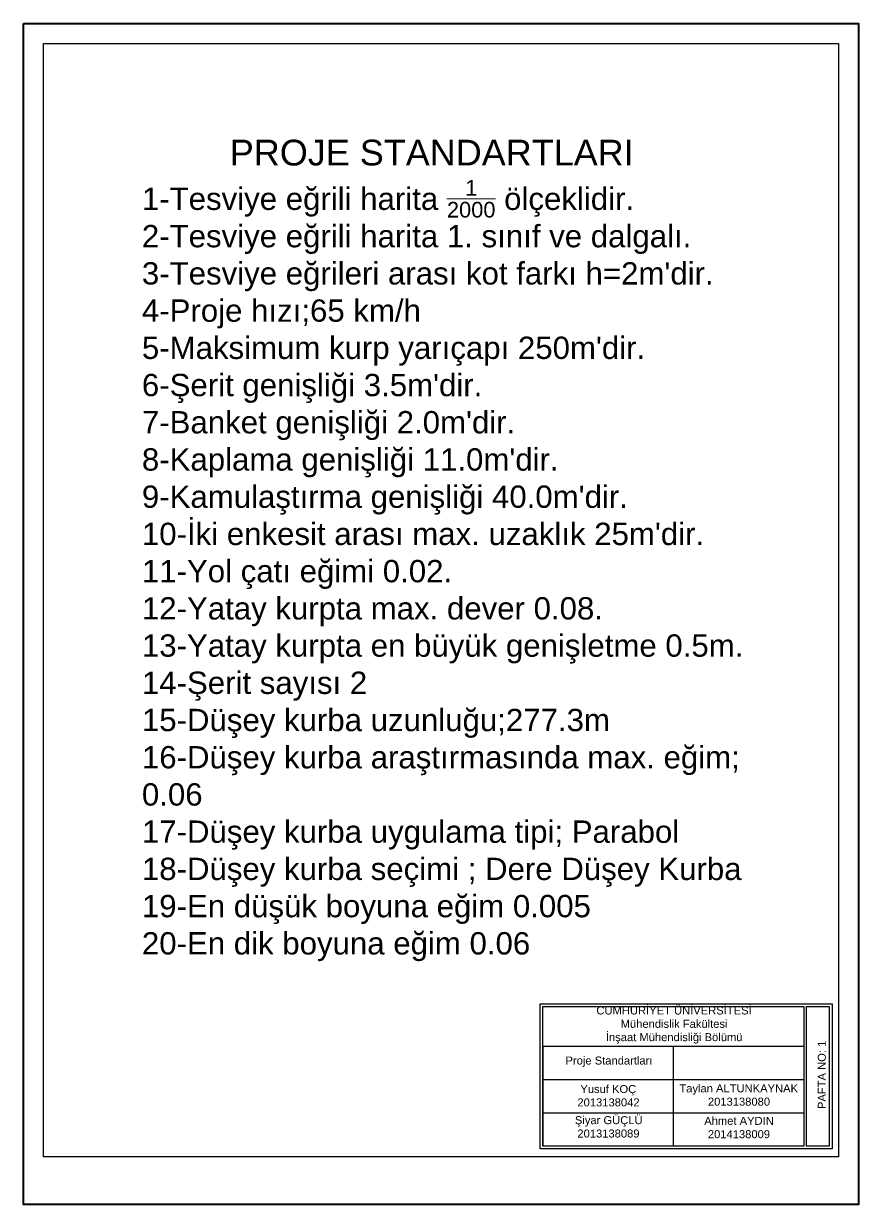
# Model space of a CAD drawing. Header units: millimetres. Extents: x 19067981 to 38137102, y 2652003 to 2652615.
# Drawn here: x 19068138.61 to 19068159.61, y 2652464.04 to 2652493.74 of the extents above; entities that cross this region are included whole.
import ezdxf

# ---------------------------------------------------------------- set-up
doc = ezdxf.new("R2010")
doc.units = ezdxf.units.MM
doc.layers.add('ANTET', color=7, linetype='Continuous')
doc.layers.add('dever', color=130, linetype='Continuous')
doc.styles.get("Standard").update_dxf_attribs({"font": 'arial.ttf'})

msp = doc.modelspace()

# ---------------------------------------------------------------- linework, layer by layer
at = {"color": 0, "lineweight": 25, "ltscale": 0.2}
for p, q in [((19068151.675, 2652468.017), (19068158.241, 2652468.017)), ((19068151.675, 2652468.017), (19068151.675, 2652467.617)), ((19068151.675, 2652468.017), (19068151.675, 2652465.503)), ((19068154.958, 2652468.017), (19068154.958, 2652465.503)), ((19068151.675, 2652467.179), (19068158.241, 2652467.179)), ((19068151.675, 2652466.341), (19068158.241, 2652466.341))]:
    msp.add_line(p, q, dxfattribs=at)
at = {"color": 0, "lineweight": 40, "ltscale": 0.2}
msp.add_lwpolyline([(19068138.614, 2652493.739), (19068159.614, 2652493.739), (19068159.614, 2652464.039), (19068138.614, 2652464.039), (19068138.614, 2652493.739)], dxfattribs=at)
at = {"color": 0, "lineweight": 25, "ltscale": 0.2}
msp.add_lwpolyline([(19068139.114, 2652493.239), (19068159.114, 2652493.239), (19068159.114, 2652465.239), (19068139.114, 2652465.239)], close=True, dxfattribs=at)
for points in [[(19068151.663, 2652469.084), (19068158.951, 2652469.084), (19068158.951, 2652465.435), (19068151.607, 2652465.435), (19068151.607, 2652469.084), (19068151.663, 2652469.084)], [(19068158.241, 2652465.503), (19068151.675, 2652465.503), (19068151.675, 2652469.017), (19068158.241, 2652469.017)], [(19068158.241, 2652469.017), (19068158.241, 2652465.503)], [(19068158.303, 2652469.017), (19068158.883, 2652469.017), (19068158.883, 2652465.503), (19068158.303, 2652465.503)], [(19068158.303, 2652469.017), (19068158.303, 2652465.503)]]:
    msp.add_lwpolyline(points)
at = {"color": 0, "lineweight": 25}
for p in [(19068151.675, 2652467.179), (19068151.675, 2652466.341)]:
    msp.add_point(p, dxfattribs=at)

# ---------------------------------------------------------------- texts
at = {"color": 0, "lineweight": 25, "ltscale": 0.2, "char_height": 0.20127, "attachment_point": 1}
for s, width, insert in [('\\pi1.3491;CUMHURİYET ÜNİVERSİTESİ\\P\\pi1.9593;Mühendislik Fakültesi\\P\\pi1.5862;İnşaat Mühendisliği Bölümü', 6.56651, (19068151.675, 2652469.017)), ('\\pi0.57156;Proje Standartları', 3.28325, (19068151.675, 2652467.758)), ('\\pi0.94438;Yusuf KOÇ\\P\\pi0.87127;2013138042', 3.28325, (19068151.675, 2652467.041)), ('\\pi0.15289;Taylan ALTUNKAYNAK\\P\\pi0.87059;2013138080', 3.28325, (19068154.958, 2652467.059)), ('\\pi0.80778;Şiyar GÜÇLÜ\\P\\pi0.87004;2013138089', 3.28325, (19068151.675, 2652466.258)), ('\\pi0.77812;Ahmet AYDIN\\P\\pi0.87004;2014138009', 3.28325, (19068154.958, 2652466.241))]:
    msp.add_mtext_dynamic_manual_height_columns(s, width=width, gutter_width=1.006, heights=[0], dxfattribs=dict(at, insert=insert))
at = {"color": 0, "lineweight": 25, "ltscale": 0.2, "insert": (19068158.593, 2652465.503), "char_height": 0.20127, "attachment_point": 1, "rotation": 90}
msp.add_mtext_dynamic_manual_height_columns('\\pi0.93424;PAFTA NO: 1', width=3.5138, gutter_width=1.006, heights=[0], dxfattribs=at)
at = {"layer": 'ANTET', "color": 7, "lineweight": 20, "insert": (19068148.882, 2652490.49), "char_height": 0.648, "width": 35.97034, "attachment_point": 5}
msp.add_mtext('PROJE STANDARTLARI', dxfattribs=at)
at = {"layer": 'dever', "color": 1, "lineweight": 0, "ltscale": 0.2, "insert": (19068141.59, 2652489.805), "char_height": 0.5616, "attachment_point": 1}
msp.add_mtext_dynamic_manual_height_columns("\\A1;1-Tesviye eğrili harita {\\H0.7x;\\S1/2000;} ölçeklidir.\\P2-Tesviye eğrili harita 1. sınıf ve dalgalı.\\P3-Tesviye eğrileri arası kot farkı h=2m'dir.\\P4-Proje hızı;65 km/h\\P5-Maksimum kurp yarıçapı 250m'dir.\\P6-Şerit genişliği 3.5m'dir.\\P7-Banket genişliği 2.0m'dir.\\P8-Kaplama genişliği 11.0m'dir.\\P9-Kamulaştırma genişliği 40.0m'dir.\\P10-İki enkesit arası max. uzaklık 25m'dir.\\P11-Yol çatı eğimi 0.02.\\P12-Yatay kurpta max. dever 0.08.\\P13-Yatay kurpta en büyük genişletme 0.5m.\\P14-Şerit sayısı 2\\P15-Düşey kurba uzunluğu;277.3m\\P16-Düşey kurba araştırmasında max. eğim; 0.06\\P17-Düşey kurba uygulama tipi; Parabol\\P18-Düşey kurba seçimi ; Dere Düşey Kurba\\P19-En düşük boyuna eğim 0.005\\P20-En dik boyuna eğim 0.06", width=15.55699, gutter_width=1.006, heights=[0], dxfattribs=at)

doc.saveas('drawing.dxf')
